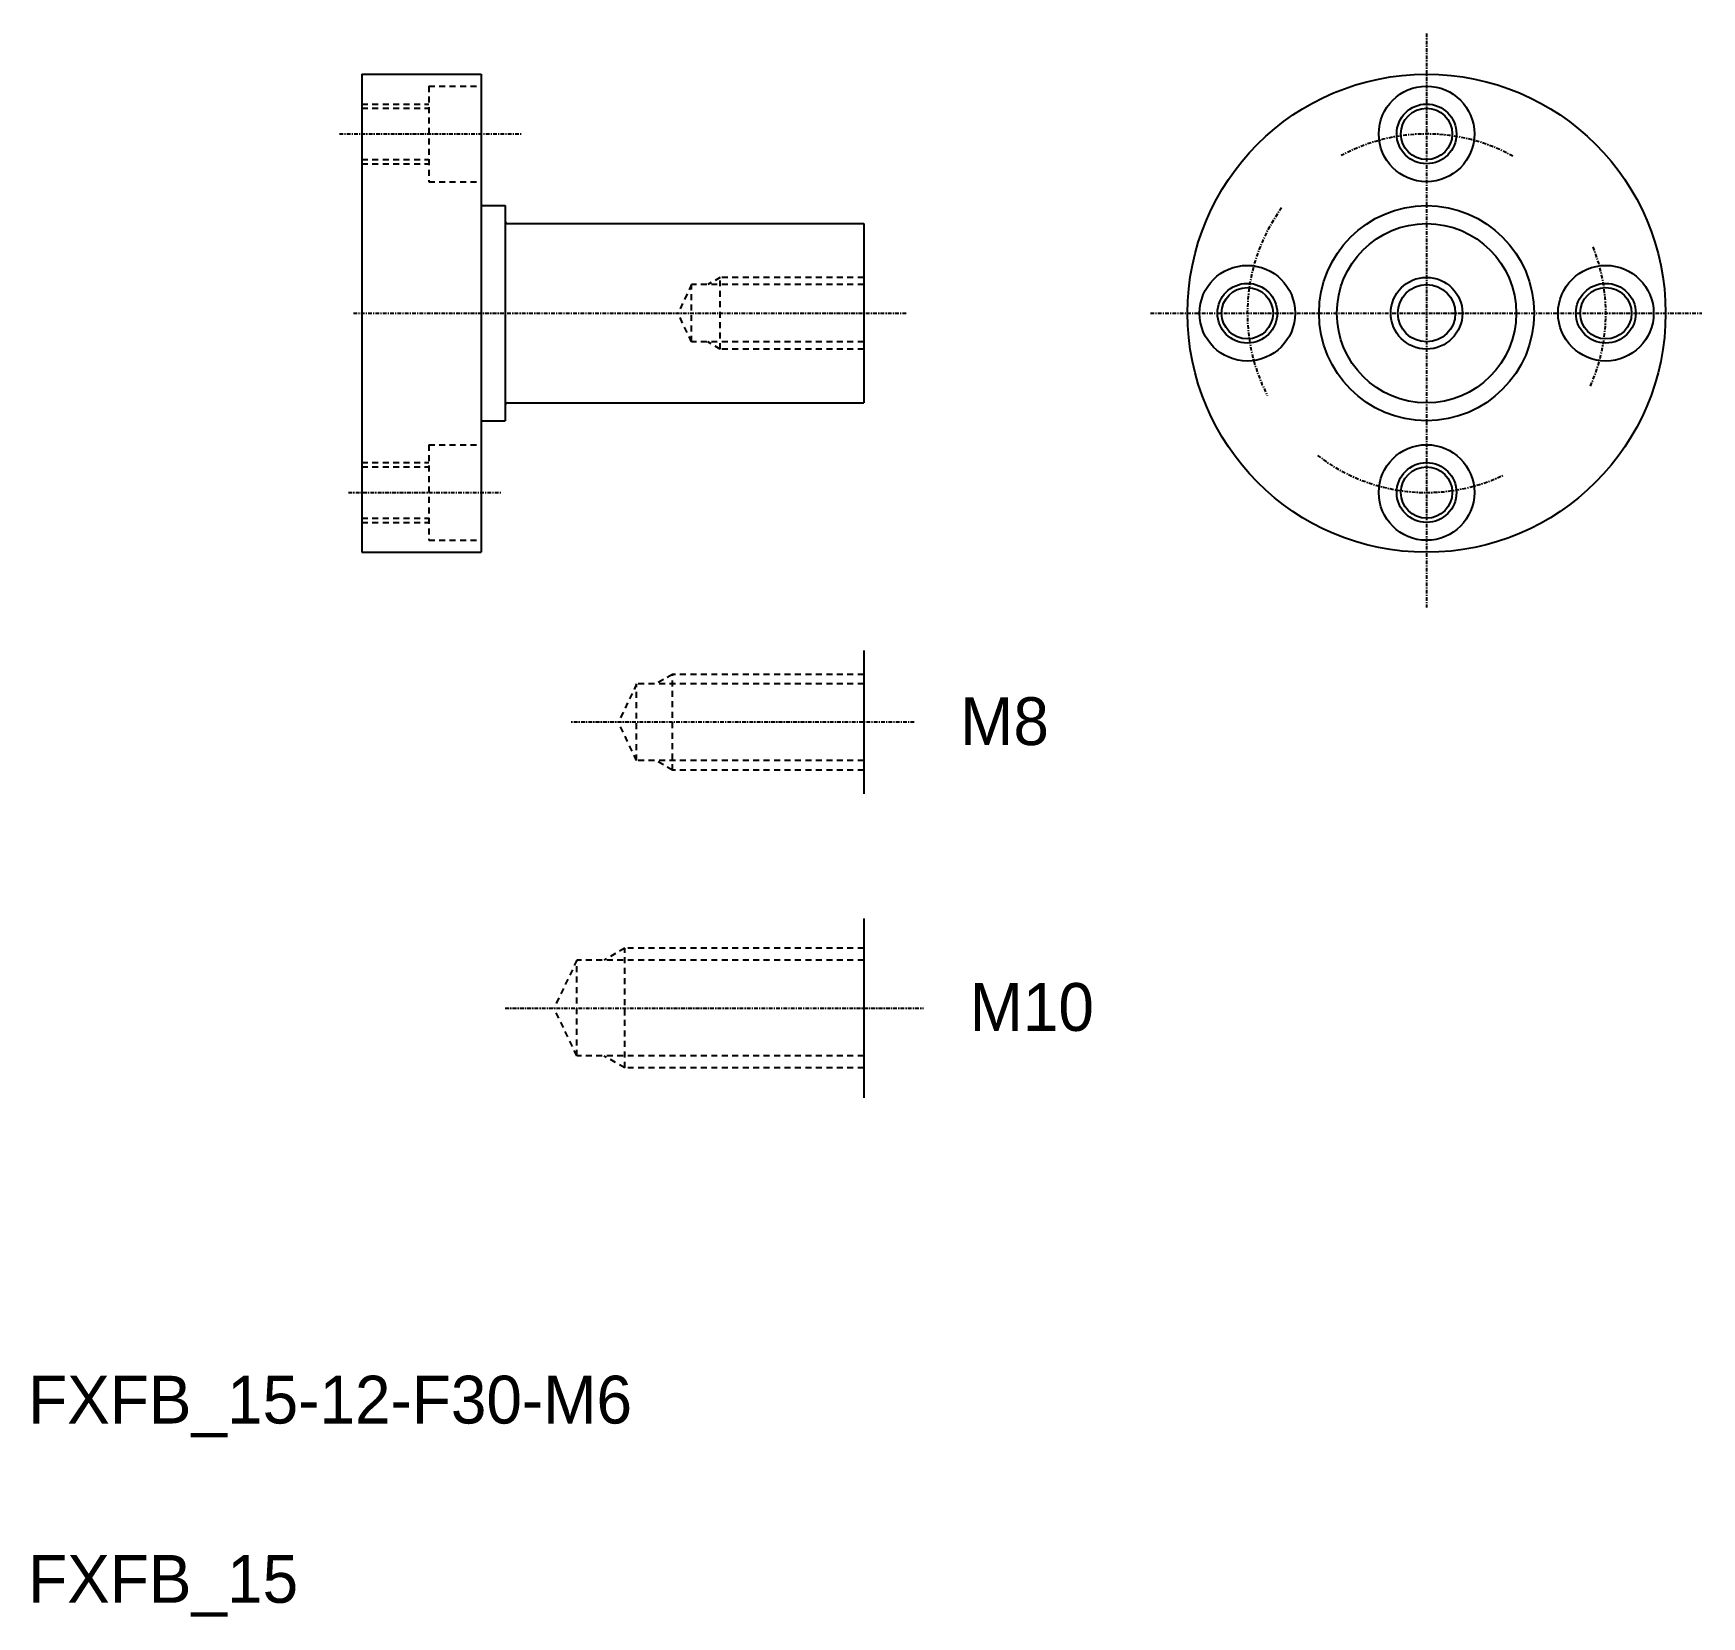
# Model space of a CAD drawing. Extents: x 10 to 150, y 9 to 141.
import ezdxf

# ---------------------------------------------------------------- set-up
doc = ezdxf.new("R2010")
doc.units = 0
doc.header["$LTSCALE"] = 0.25
doc.linetypes.add('CENTER', pattern=[2, 1.25, -0.25, 0.25, -0.25])
doc.linetypes.add('DASHED', pattern=[3.5, 2, -1.5])
doc.layers.get('0').update_dxf_attribs({"linetype": 'CONTINUOUS'})
doc.layers.add('CENTER', color=1, linetype='CENTER')

msp = doc.modelspace()

# ---------------------------------------------------------------- linework, layer by layer
for p, q in [((37.92, 137.89), (47.92, 137.89)), ((37.92, 137.89), (37.92, 97.89)), ((47.92, 137.89), (47.92, 97.89)), ((47.92, 127.89), (47.92, 127.89)), ((47.92, 126.89), (49.92, 126.89)), ((49.92, 126.89), (49.92, 108.89)), ((50.12, 125.39), (79.92, 125.39)), ((79.92, 125.39), (79.92, 110.39)), ((79.92, 125.39), (79.92, 110.39)), ((47.92, 117.89), (47.92, 117.89)), ((50.12, 110.39), (79.92, 110.39)), ((47.92, 108.89), (49.92, 108.89)), ((37.92, 97.89), (47.92, 97.89)), ((79.92, 89.67), (79.92, 77.67)), ((79.92, 67.26), (79.92, 52.26))]:
    msp.add_line(p, q)
at = {"color": 3, "linetype": 'DASHED'}
for p, q in [((43.52, 136.89), (43.52, 128.89)), ((43.52, 136.89), (47.92, 136.89)), ((37.92, 135.39), (43.52, 135.39)), ((37.92, 135.04), (43.52, 135.04)), ((37.92, 130.74), (43.52, 130.74)), ((37.92, 130.39), (43.52, 130.39)), ((43.52, 128.89), (47.92, 128.89)), ((65.52, 120.29), (64.37, 117.89)), ((79.92, 120.29), (65.52, 120.29)), ((65.52, 115.49), (65.52, 120.29)), ((67.92, 120.89), (66.88, 120.29)), ((67.92, 114.89), (67.92, 120.89)), ((79.92, 120.89), (67.92, 120.89)), ((65.52, 115.49), (64.37, 117.89)), ((79.92, 115.49), (65.52, 115.49)), ((67.92, 114.89), (66.88, 115.49)), ((79.92, 114.89), (67.92, 114.89)), ((43.52, 106.89), (47.92, 106.89)), ((43.52, 106.89), (43.52, 98.89)), ((37.92, 105.39), (43.52, 105.39)), ((37.92, 105.04), (43.52, 105.04)), ((37.92, 100.74), (43.52, 100.74)), ((37.92, 100.39), (43.52, 100.39)), ((43.52, 98.89), (47.92, 98.89)), ((60.92, 86.87), (59.39, 83.67)), ((79.92, 86.87), (60.92, 86.87)), ((60.92, 80.47), (60.92, 86.87)), ((63.92, 87.67), (62.53, 86.87)), ((79.92, 87.67), (63.92, 87.67)), ((63.92, 79.67), (63.92, 87.67)), ((60.92, 80.47), (59.39, 83.67)), ((79.92, 80.47), (60.92, 80.47)), ((63.92, 79.67), (62.53, 80.47)), ((79.92, 79.67), (63.92, 79.67)), ((59.92, 64.76), (58.19, 63.76)), ((79.92, 64.76), (59.92, 64.76)), ((59.92, 54.76), (59.92, 64.76)), ((55.92, 63.76), (54.01, 59.76)), ((79.92, 63.76), (55.92, 63.76)), ((55.92, 55.76), (55.92, 63.76)), ((55.92, 55.76), (54.01, 59.76)), ((79.92, 55.76), (55.92, 55.76)), ((59.92, 54.76), (58.19, 55.76)), ((79.92, 54.76), (59.92, 54.76))]:
    msp.add_line(p, q, dxfattribs=at)
for centre, radius in [((127.02, 117.89), 20), ((127.02, 132.89), 4), ((127.02, 132.89), 2.15), ((127.02, 117.89), 9), ((127.02, 117.89), 7.5), ((112.02, 117.89), 4), ((142.02, 117.89), 4), ((127.02, 117.89), 2.4), ((112.02, 117.89), 2.15), ((142.02, 117.89), 2.15), ((127.02, 102.89), 4), ((127.02, 102.89), 2.15)]:
    msp.add_circle(centre, radius)
at = {"color": 3}
for centre, radius in [((127.02, 132.89), 2.5), ((112.02, 117.89), 2.5), ((127.02, 117.89), 3), ((142.02, 117.89), 2.5), ((127.02, 102.89), 2.5)]:
    msp.add_circle(centre, radius, dxfattribs=at)
for centre, start, end in [((50.12, 125.59), 180, 270), ((50.12, 110.19), 90, 180)]:
    msp.add_arc(centre, 0.2, start, end)
at = {"layer": 'CENTER', "color": 1, "linetype": 'CENTER'}
for p, q in [((127.02, 141.3), (127.02, 93.27)), ((36.05, 132.89), (51.28, 132.89)), ((37.23, 117.89), (83.47, 117.89)), ((103.92, 117.89), (150.04, 117.89)), ((36.8, 102.89), (49.61, 102.89)), ((84.14, 83.67), (55.37, 83.67)), ((49.93, 59.76), (84.93, 59.76))]:
    msp.add_line(p, q, dxfattribs=at)
for start, end in [(61.2227, 118.4086), (144.0265, 207.3168), (336.0446, 22.0492), (232.4665, 295.129)]:
    msp.add_arc((127.02, 117.89), 15, start, end, dxfattribs=at)

# ---------------------------------------------------------------- texts
for s, p in [('M8', (87.99, 81.76)), ('M10', (88.78, 57.85)), ('FXFB_15-12-F30-M6', (10, 25)), ('FXFB_15', (10, 10))]:
    msp.add_text(s, height=4).set_placement(p)

doc.saveas('drawing.dxf')
